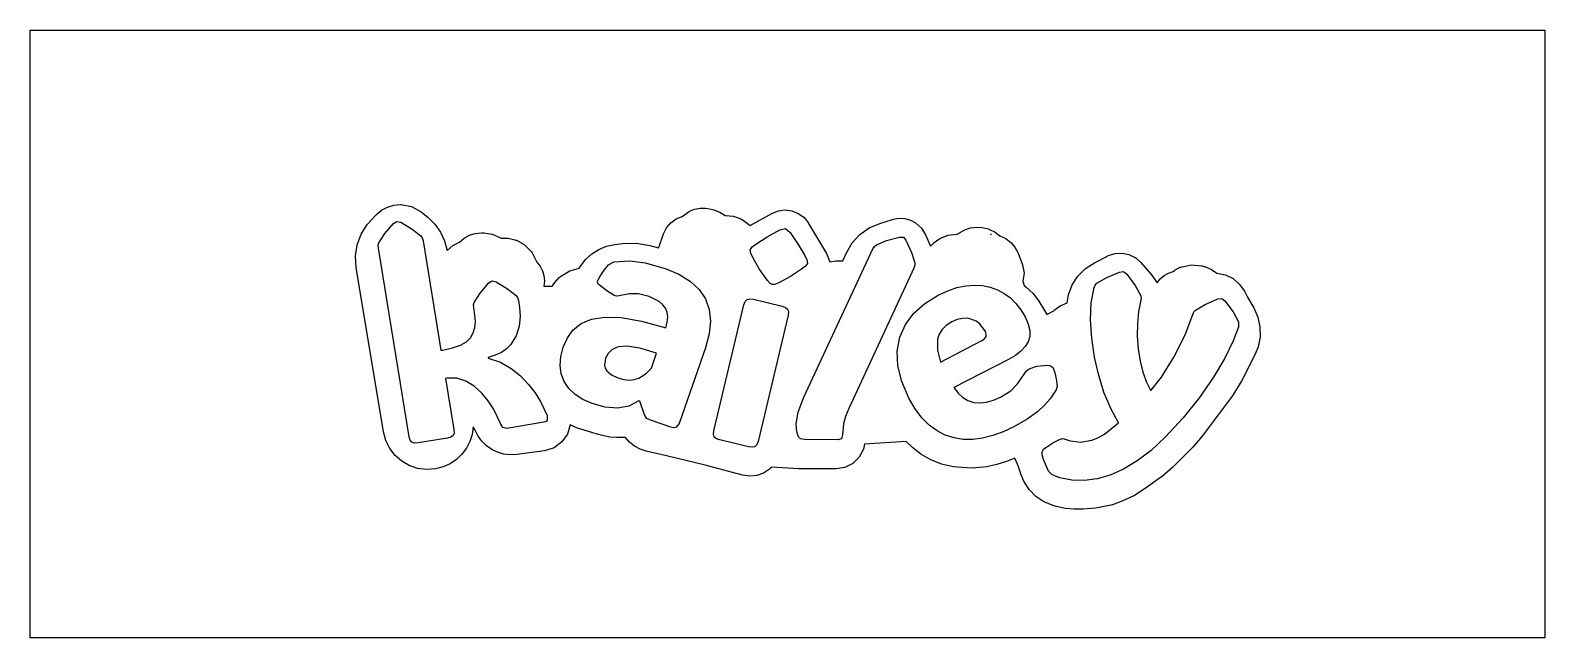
# Model space of a CAD drawing. Extents: x 0 to 255, y 0 to 102.
import ezdxf

# ---------------------------------------------------------------- set-up
doc = ezdxf.new("R2010")
doc.units = 0

msp = doc.modelspace()

# ---------------------------------------------------------------- linework, layer by layer
at = {"layer": 'Layer 1', "color": 7}
msp.add_lwpolyline([(0, 102.394), (255.058012, 102.394), (255.058012, 0.000379), (0, 0.000379), (0, 102.394)], dxfattribs=at)
for points in [[(62.447409, 73.023964), (64.230334, 72.692938), (65.815815, 71.812439), (65.911594, 71.735445), (66.940293, 70.88534), (68.120407, 69.719339), (69.068995, 68.374249), (69.766759, 66.883803), (70.194399, 65.281736), (71.139919, 66.12235), (72.271376, 66.679793), (73.053545, 67.349622), (73.948997, 67.846835), (74.929629, 68.156278), (75.967336, 68.262793), (76.203079, 68.262793), (76.408131, 68.258824), (77.810685, 68.024701), (79.107671, 67.441527), (79.280179, 67.331196), (79.283354, 67.32908), (80.456019, 67.337381), (81.609833, 67.079578), (81.73207, 67.035392), (81.861451, 66.986974), (83.206293, 66.256592), (84.298525, 65.18728), (84.421292, 65.02218), (84.539825, 64.856022), (85.306057, 63.30583), (85.849602, 62.635208), (86.257564, 61.870501), (86.514019, 61.031033), (86.603043, 60.136126), (86.518112, 59.266971), (87.92437, 59.266971), (88.03285, 59.438156), (88.222026, 59.722318), (88.330505, 59.878687), (89.091711, 60.725882), (89.235908, 60.8505), (89.349679, 60.945486), (89.449691, 61.026977), (90.857141, 61.858198), (92.433659, 62.269723), (93.507601, 63.749007), (94.561795, 64.711651), (95.759831, 65.467672), (97.071918, 66.001741), (98.468268, 66.298529), (99.819228, 66.462306), (102.099868, 66.515123), (104.347566, 66.125227), (105.829496, 65.716711), (105.901198, 65.9424), (106.655789, 68.098487), (107.156194, 69.109504), (107.870191, 69.950733), (108.757574, 70.593773), (109.778133, 71.010223), (111.013206, 71.874351), (111.891799, 72.217263), (112.810551, 72.393562), (113.746022, 72.400941), (114.67477, 72.237094), (115.115036, 72.116974), (116.123693, 71.735081), (117.035115, 71.173206), (117.150473, 71.173206), (118.379627, 71.038996), (119.550241, 70.643246), (119.699466, 70.571544), (119.886526, 70.478146), (121.256537, 69.496544), (124.872593, 71.515047), (125.002238, 71.584897), (126.02882, 71.968675), (127.118109, 72.099247), (128.269069, 71.953246), (129.330684, 71.533105), (130.255774, 70.865612), (130.99716, 69.977555), (131.076799, 69.848439), (134.097808, 64.773472), (134.655814, 63.343401), (135.729525, 63.536018), (136.825659, 63.516703), (137.451133, 64.881158), (138.43823, 66.547146), (139.735907, 67.956803), (141.296661, 69.068208), (143.072993, 69.839443), (145.193361, 70.505928), (145.317715, 70.542969), (146.296225, 70.70864), (147.277217, 70.661238), (148.226259, 70.405676), (149.108925, 69.946864), (150.095158, 69.058229), (150.785323, 67.924127), (151.604736, 65.992671), (152.256636, 66.638749), (153.015493, 67.165567), (153.148313, 67.241503), (153.312355, 67.331461), (154.614004, 67.828844), (155.998401, 67.99821), (156.111114, 67.99821), (157.386404, 68.766294), (158.348337, 69.076605), (159.342069, 69.203485), (160.341755, 69.146364), (161.321547, 68.904671), (161.445107, 68.859957), (161.55094, 68.820005), (162.476749, 68.366675), (163.294807, 67.74765), (164.279159, 67.29597), (165.138917, 66.642851), (165.840471, 65.811287), (166.350211, 64.824272), (167.092102, 62.876941), (167.365449, 61.455205), (167.150046, 60.097762), (167.387906, 59.384975), (167.725249, 59.1151), (168.887827, 58.009606), (169.845617, 56.722741), (170.815049, 55.156674), (171.201341, 54.466906), (172.26761, 55.027028), (172.36577, 55.127835), (172.456522, 55.216205), (173.470934, 55.966166), (174.629807, 56.441489), (174.779032, 57.535804), (174.843061, 57.776046), (175.486672, 59.457934), (176.454405, 60.954084), (177.709524, 62.218857), (179.215295, 63.206612), (181.410276, 64.337175), (181.551298, 64.407025), (182.688972, 64.774299), (183.865341, 64.838957), (185.021073, 64.604371), (186.096834, 64.073915), (186.224628, 63.98528), (187.027108, 63.253972), (188.829712, 61.174085), (189.77004, 59.815716), (190.310476, 60.495417), (190.953454, 61.049235), (191.678089, 61.470348), (192.463495, 61.751935), (192.688655, 61.912007), (192.815655, 61.996674), (192.816184, 61.997203), (193.679783, 62.451492), (193.680312, 62.451492), (193.762598, 62.484565), (195.488638, 62.872146), (197.24742, 62.699142), (197.35881, 62.668185), (197.759918, 62.553886), (197.842732, 62.530073), (197.924488, 62.502821), (198.938899, 62.053262), (199.840598, 61.427291), (201.287073, 61.16165), (202.560809, 60.535547), (203.621225, 59.592144), (203.883691, 59.285756), (204.52418, 58.402446), (205.01346, 57.427061), (206.065707, 55.585034), (206.754123, 54.026446), (207.106213, 52.377197), (207.116246, 50.69079), (206.778494, 49.02073), (206.282401, 47.790154), (204.059903, 43.345424), (202.551251, 40.873161), (202.436157, 40.718115), (197.365689, 33.957755), (195.768137, 32.115728), (192.420103, 28.767695), (190.605329, 27.190516), (190.328575, 26.986258), (187.786461, 25.150581), (185.950884, 23.993559), (183.984139, 23.077044), (182.268318, 22.405532), (182.021462, 22.343884), (181.484888, 22.209476), (179.415088, 21.825037), (177.313737, 21.696185), (175.804291, 21.696185), (174.300104, 21.801026), (172.825086, 22.113432), (172.81027, 22.117666), (172.795453, 22.121899), (172.254116, 22.281178), (170.718592, 22.910989), (169.357792, 23.831138), (168.211801, 25.008115), (167.320702, 26.408408), (166.883081, 27.46383), (166.371113, 28.999734), (165.813108, 30.27132), (164.420343, 29.726279), (162.779829, 29.181007), (161.092682, 28.80897), (158.63378, 28.585033), (156.167735, 28.728007), (155.485375, 28.819024), (153.469682, 29.259952), (151.554201, 30.02711), (150.002554, 30.948785), (148.600132, 32.084772), (147.528041, 33.089658), (140.522942, 32.632723), (140.325563, 31.804843), (139.611987, 30.432583), (138.536089, 29.371076), (137.188977, 28.686005), (135.661758, 28.443051), (129.453583, 28.443051), (124.914397, 28.773251), (124.684739, 28.556028), (124.584726, 28.470304), (124.485772, 28.387754), (123.473122, 27.732514), (122.349595, 27.341791), (121.165644, 27.226598), (119.971722, 27.397949), (113.670678, 29.09419), (107.125159, 30.66502), (103.70754, 31.469352), (102.691302, 31.806918), (101.76431, 32.311916), (100.94507, 32.967528), (100.252086, 33.756936), (99.764724, 33.734712), (98.794234, 33.734712), (97.582576, 33.816898), (96.393143, 34.062001), (94.668856, 34.540896), (94.607737, 34.557829), (94.547148, 34.576879), (92.165901, 35.320887), (90.930563, 35.906409), (90.462102, 34.320275), (89.527611, 32.994144), (88.215494, 32.029367), (86.614155, 31.527296), (81.932888, 30.881713), (80.813422, 30.82396), (79.725014, 30.954027), (78.687412, 31.259885), (77.720363, 31.729503), (76.843616, 32.350851), (76.076918, 33.1119), (75.440017, 34.000617), (74.95266, 35.004974), (74.597325, 35.554778), (74.417906, 34.269383), (74.030092, 33.053282), (73.450587, 31.928618), (72.696097, 30.917531), (71.78333, 30.042163), (70.728989, 29.324654), (69.549782, 28.787147), (68.262414, 28.451783), (66.71767, 28.347468), (65.228978, 28.547636), (63.831927, 29.026919), (62.562106, 29.759947), (61.455102, 30.721352), (60.546504, 31.885764), (59.871901, 33.227815), (59.466881, 34.722135), (54.893564, 62.381113), (54.77802, 64.316968), (55.060814, 66.215119), (55.726443, 68.015143), (56.759403, 69.656616), (56.860474, 69.785204), (58.198206, 71.225858), (58.299277, 71.331956), (59.161197, 72.052734), (60.139848, 72.584128), (61.204621, 72.912769), (62.324907, 73.025287), (62.447409, 73.023964), (62.447409, 73.023964)], [(71.353273, 35.109485), (71.373712, 34.497934), (71.204842, 34.072319), (70.843454, 33.814186), (70.246522, 33.65031), (65.338772, 32.847565), (64.714687, 32.811681), (64.271973, 32.938317), (63.994227, 33.290741), (63.824828, 33.878115), (58.626037, 65.659561), (58.60401, 66.168552), (58.72208, 66.56761), (59.735069, 68.114097), (61.195137, 69.842354), (61.752349, 70.17467), (62.386555, 70.037087), (64.339971, 68.86128), (65.774011, 67.721192), (66.013161, 67.380475), (66.154481, 66.89093), (69.170727, 48.451612), (69.456477, 48.498443), (71.108277, 48.849966), (72.44223, 49.312366), (73.458386, 49.885594), (74.156794, 50.569599), (74.614291, 51.371091), (74.887837, 52.269048), (74.977431, 53.263496), (74.883074, 54.354458), (74.675641, 55.622869), (74.653615, 56.131762), (74.771685, 56.530918), (75.784674, 58.077406), (77.244742, 59.805662), (77.801954, 60.137978), (78.435895, 60.000395), (80.389576, 58.824588), (81.823616, 57.6845), (82.062766, 57.343783), (82.204086, 56.854239), (82.411519, 55.585828), (82.505049, 54.154136), (82.347755, 52.536509), (81.852984, 50.887892), (80.886727, 49.355163), (80.200676, 48.670161), (79.344638, 48.08996), (78.31859, 47.614583), (77.122505, 47.244055), (77.141819, 47.12658), (79.171171, 46.421532), (80.972717, 45.389857), (82.549863, 44.12224), (83.906148, 42.710161), (85.030064, 41.260014), (85.918038, 39.831498), (87.043838, 37.434905), (87.078565, 36.662818), (86.872835, 36.434744), (86.518376, 36.312015), (80.252522, 35.28702), (79.575851, 35.423545), (79.165879, 36.098231), (78.004625, 38.561235), (77.112451, 39.940737), (76.023427, 41.251779), (74.778796, 42.392859), (73.372041, 43.254143), (71.854261, 43.747425), (70.236468, 43.730128), (69.950718, 43.683297), (71.353273, 35.109485), (71.353273, 35.109485)], [(121.265003, 65.391274), (121.579593, 65.879165), (122.215915, 66.363616), (124.111652, 67.551858), (126.253187, 68.730311), (127.203569, 68.96923), (127.967685, 68.322324), (129.348808, 66.305507), (130.459263, 64.401998), (130.809041, 63.682597), (130.893708, 63.09972), (130.555571, 62.617386), (129.890145, 62.115207), (128.041503, 60.915852), (125.934364, 59.778145), (125.329528, 59.530496), (124.960699, 59.545048), (124.624943, 59.698241), (124.173035, 60.197245), (122.780799, 62.167859), (121.681457, 64.117571), (121.326122, 64.813954), (121.265003, 65.391274), (121.265003, 65.391274)], [(130.473021, 33.388902), (129.725839, 33.499762), (129.380029, 33.843984), (129.11399, 34.689393), (129.00194, 36.067011), (129.325525, 38.009612), (130.302365, 40.52788), (141.914648, 65.524888), (142.182572, 65.958275), (142.504668, 66.2218), (144.211824, 66.931444), (146.390863, 67.539688), (147.038563, 67.501323), (147.485708, 67.031159), (148.440323, 64.960533), (148.9851, 63.211374), (148.991516, 62.795119), (148.833229, 62.310998), (137.832397, 38.63082), (137.278559, 37.280653), (136.940223, 36.079711), (136.767451, 34.21784), (136.599044, 33.554696), (136.011537, 33.335456), (130.473021, 33.388902), (130.473021, 33.388902)], [(161.847273, 67.996358), (161.744615, 67.99821), (161.847273, 67.996358), (161.847273, 67.996358)], [(94.605356, 39.465315), (93.056007, 40.135636), (91.75798, 40.976613), (90.711273, 41.988246), (89.915887, 43.170535), (89.414494, 44.489597), (89.218843, 45.897261), (89.328984, 47.393528), (89.744966, 48.978396), (90.465856, 50.548068), (91.451262, 51.886957), (92.796005, 52.955112), (94.533654, 53.684534), (96.767065, 54.039076), (99.537448, 53.95388), (102.937306, 53.365447), (107.014034, 52.225359), (107.28049, 53.199103), (107.365896, 54.07529), (107.270278, 54.853995), (106.993661, 55.535292), (106.552688, 56.130455), (105.941381, 56.659043), (104.207867, 57.51649), (102.455037, 57.95206), (100.934181, 57.953846), (99.154596, 57.617296), (98.736654, 57.555185), (98.308989, 57.685558), (97.097199, 58.461845), (95.796244, 59.4961), (95.592515, 59.71835), (95.542773, 60.088766), (95.659984, 60.350438), (95.993623, 60.939929), (96.651641, 61.945345), (97.354373, 62.859744), (98.289145, 63.339962), (100.989744, 63.531255), (103.571015, 63.216137), (106.907936, 62.246176), (109.252796, 61.255129), (111.170674, 60.068914), (112.661578, 58.687523), (113.725512, 57.11095), (114.362485, 55.33919), (114.572501, 53.372235), (114.355566, 51.210081), (113.711688, 48.85272), (109.270133, 36.134215), (108.760546, 35.480166), (108.370551, 35.37043), (107.8607, 35.466672), (104.442287, 36.66047), (103.81258, 36.981145), (103.429728, 37.568784), (102.644446, 39.859808), (102.484902, 39.915635), (100.80103, 39.04767), (98.897686, 38.72263), (96.829407, 38.877775), (94.605356, 39.465315), (94.605356, 39.465315)], [(173.37489, 26.938897), (172.120237, 27.477324), (171.487355, 28.093273), (170.619787, 30.055949), (170.432727, 30.748099), (170.396214, 31.34976), (170.637514, 31.777591), (171.023276, 32.09218), (172.206491, 32.855767), (173.333615, 33.412449), (173.827856, 33.57411), (174.119956, 33.544212), (174.45677, 33.403189), (175.143098, 33.167181), (176.855744, 32.979195), (178.778733, 33.288889), (179.820677, 33.682444), (180.918482, 34.304326), (183.281671, 36.233169), (182.014583, 38.520125), (180.880051, 41.202567), (179.949447, 44.175024), (179.235139, 47.298294), (178.767191, 50.477888), (178.564156, 53.573145), (178.691123, 56.455314), (179.166347, 59.008473), (179.353705, 59.444638), (179.641274, 59.742691), (181.303549, 60.727568), (183.435923, 61.646366), (184.127278, 61.705103), (184.693751, 61.30426), (186.100274, 59.392648), (187.002502, 57.74165), (187.09633, 57.327545), (187.027637, 56.821959), (187.052508, 56.914034), (186.655832, 55.017768), (186.452434, 52.957989), (186.433384, 50.817248), (186.589752, 48.678095), (186.910229, 46.636175), (187.370801, 44.7411), (187.967105, 43.092946), (188.682869, 41.745226), (188.799285, 41.713741), (190.504787, 43.938619), (192.592612, 47.292738), (194.517717, 51.061194), (195.805443, 54.509769), (195.786658, 54.440712), (195.977488, 54.912993), (196.250472, 55.227318), (197.864428, 56.194633), (199.998819, 57.143692), (200.666891, 57.208515), (201.21008, 56.814287), (202.59332, 54.909024), (203.472, 53.264112), (203.480202, 52.37379), (202.609129, 50.020787), (201.178859, 47.129226), (199.255572, 43.896683), (196.893144, 40.475228), (194.159141, 37.043851), (191.120736, 33.781543), (188.750846, 31.586124), (186.421511, 29.792888), (184.132707, 28.401785), (181.884408, 27.412765), (179.681511, 26.792302), (177.528942, 26.506502), (175.426727, 26.555368), (173.37489, 26.938897), (173.37489, 26.938897)], [(165.621814, 35.542343), (163.83196, 34.707017), (162.086258, 34.075461), (160.384708, 33.647651), (158.72731, 33.423562), (157.120469, 33.429957), (155.581716, 33.672568), (154.111077, 34.151368), (152.708576, 34.866333), (151.386794, 35.835744), (150.158327, 37.077883), (149.023225, 38.592724), (147.981536, 40.380243), (146.767597, 43.18739), (146.11067, 45.837102), (146.010757, 48.329403), (146.467857, 50.664319), (147.42244, 52.79931), (148.814973, 54.691835), (150.645457, 56.341919), (152.913893, 57.749587), (154.506695, 58.482867), (156.047382, 59.008308), (157.53593, 59.325936), (158.972314, 59.435775), (160.352838, 59.357587), (161.652772, 59.100383), (162.87209, 58.664139), (164.010768, 58.048831), (165.064569, 57.275761), (166.007841, 56.355103), (166.840583, 55.286808), (167.562795, 54.070825), (168.082349, 52.865807), (168.340041, 51.766506), (168.335845, 50.772873), (168.069736, 49.884858), (167.565507, 49.073105), (166.846966, 48.30791), (165.914112, 47.589299), (164.766947, 46.917295), (155.567925, 42.159828), (156.262401, 41.221075), (157.048035, 40.493583), (157.924801, 39.977378), (158.892675, 39.672483), (159.944401, 39.58324), (161.050944, 39.703274), (162.212356, 40.03261), (163.428686, 40.571272), (165.129326, 41.631489), (166.285653, 42.772073), (167.47707, 44.567533), (167.799068, 45.008659), (168.256796, 45.319214), (169.502189, 45.748896), (171.319874, 45.965325), (171.891406, 45.845502), (172.249618, 45.481403), (172.54701, 44.643733), (172.780901, 43.666099), (172.930655, 42.430496), (172.752855, 41.775918), (171.763579, 40.272822), (170.878285, 39.238766), (169.606434, 38.08525), (167.883007, 36.83235), (165.621814, 35.542343), (165.621814, 35.542343)], [(179.172697, 59.031492), (179.166347, 59.008473), (179.153912, 58.962701), (179.172697, 59.031492), (179.172697, 59.031492)], [(122.564106, 33.10421), (122.347413, 32.53195), (122.027532, 32.204363), (121.594542, 32.105509), (120.980577, 32.184255), (116.142677, 33.33572), (115.55312, 33.543253), (115.193353, 33.830755), (115.072968, 34.263117), (115.143082, 34.870302), (120.201644, 56.126635), (120.41126, 56.694629), (120.709379, 57.00902), (121.164164, 57.120971), (121.785438, 57.04659), (126.623338, 55.89539), (127.205586, 55.68326), (127.543558, 55.382628), (127.685639, 54.963462), (127.622933, 54.360544), (122.564106, 33.10421), (122.564106, 33.10421)], [(153.283515, 46.471737), (160.273798, 50.086999), (160.720187, 50.396516), (160.965583, 50.759536), (161.010013, 51.176085), (160.853499, 51.646187), (159.898851, 52.900906), (159.287792, 53.343569), (158.587611, 53.663103), (157.821085, 53.8412), (157.001006, 53.827409), (156.127299, 53.621729), (155.19989, 53.22416), (154.270608, 52.639659), (153.562783, 51.962066), (153.076413, 51.191356), (152.811499, 50.327505), (152.786066, 48.458656), (153.283515, 46.471737), (153.283515, 46.471737)], [(203.492637, 52.419828), (203.474117, 52.351036), (203.480202, 52.37379), (203.492637, 52.419828), (203.492637, 52.419828)], [(98.93314, 43.803153), (99.940453, 43.525436), (100.865687, 43.424502), (101.708818, 43.500325), (102.469821, 43.752882), (103.721927, 44.519511), (104.598391, 45.455209), (105.469398, 47.949433), (102.651556, 48.794743), (100.533603, 49.118361), (99.030804, 49.025525), (97.99731, 48.59237), (97.3256, 47.931938), (96.892411, 47.112557), (96.71104, 45.934237), (96.825736, 45.438838), (97.077355, 45.005947), (97.865151, 44.314757), (98.93314, 43.803153), (98.93314, 43.803153)]]:
    msp.add_lwpolyline(points, close=True, dxfattribs=at)

doc.saveas('drawing.dxf')
